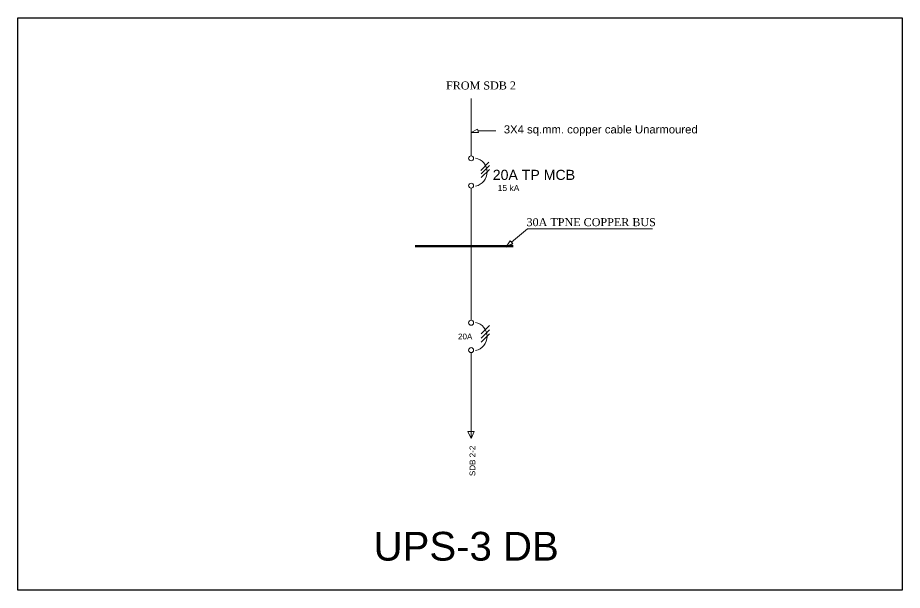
# Model space of a CAD drawing. Header units: millimetres. Extents: x 2390631 to 3337895, y 3598750 to 3969149.
# Drawn here: x 3291442 to 3337895, y 3751275 to 3781319 of the extents above; entities that cross this region are included whole.
import ezdxf

# ---------------------------------------------------------------- set-up
doc = ezdxf.new("R2010")
doc.units = ezdxf.units.MM
doc.header["$MEASUREMENT"] = 0
for name, color, linetype, lineweight in [('1 LIGHT N SWITCH', 3, 'Continuous', 25), ('7 POWER PT WIRING', 3, 'Continuous', 25), ('Singleline', 82, 'Continuous', 20)]:
    doc.layers.add(name, color=color, linetype=linetype, lineweight=lineweight)
doc.styles.add('ARIAL', font='arial.ttf')
doc.styles.add('MM', font='dutch.ttf')
doc.styles.add('ROOM', font='arial.ttf')

msp = doc.modelspace()

# ---------------------------------------------------------------- linework, layer by layer
at = {"layer": '1 LIGHT N SWITCH', "ltscale": 1000}
msp.add_lwpolyline([(3291442, 3781319), (3337895, 3781319), (3337895, 3751275), (3291442, 3751275)], close=True, dxfattribs=at)
at = {"layer": '7 POWER PT WIRING'}
msp.add_line((3317090, 3769304), (3317435, 3769464), dxfattribs=at)
at = {"layer": 'Singleline'}
for p, q in [((3315252, 3774070), (3315252, 3777075)), ((3315583, 3775474), (3315252, 3775287)), ((3315632, 3775287), (3315252, 3775287)), ((3315251, 3769337), (3315252, 3772039)), ((3315252, 3771123), (3315252, 3772377)), ((3315251, 3765443), (3315251, 3769336)), ((3317311, 3769613), (3317090, 3769304)), ((3315781, 3764734), (3316212, 3765165)), ((3315781, 3764505), (3316212, 3764936)), ((3315781, 3764301), (3316212, 3764732)), ((3315252, 3763749), (3315254, 3759232)), ((3315084, 3759600), (3315414, 3759600))]:
    msp.add_line(p, q, dxfattribs=at)
at = {"layer": 'Singleline', "ltscale": 2.5}
for p, q in [((3315583, 3775474), (3315632, 3775287)), ((3317311, 3769613), (3317435, 3769464))]:
    msp.add_line(p, q, dxfattribs=at)
at = {"layer": 'Singleline', "color": 4}
msp.add_line((3315607, 3775380), (3316551, 3775380), dxfattribs=at)
at = {"layer": 'Singleline', "color": 2}
for p, q in [((3315756, 3773310), (3316187, 3773741)), ((3315782, 3773133), (3316213, 3773564)), ((3315782, 3772929), (3316213, 3773360))]:
    msp.add_line(p, q, dxfattribs=at)
at = {"layer": 'Singleline', "color": 1, "lineweight": 80}
msp.add_line((3317468, 3769336), (3312308, 3769337), dxfattribs=at)
at = {"layer": 'Singleline'}
for points in [[(3324785, 3770233), (3318209, 3770233), (3317373, 3769538)], [(3315414, 3759600), (3315254, 3759232), (3315084, 3759600)]]:
    msp.add_lwpolyline(points, dxfattribs=at)
at = {"layer": 'Singleline', "color": 2}
for centre in [(3315252, 3773941), (3315252, 3772505)]:
    msp.add_circle(centre, 129, dxfattribs=at)
at = {"layer": 'Singleline'}
for centre in [(3315251, 3765314), (3315251, 3763878)]:
    msp.add_circle(centre, 129, dxfattribs=at)
at = {"layer": 'Singleline', "color": 2}
msp.add_arc((3315345, 3773219), 747, 281.248, 79.4875, dxfattribs=at)
at = {"layer": 'Singleline'}
msp.add_arc((3315344, 3764591), 747, 281.248, 79.4875, dxfattribs=at)

# ---------------------------------------------------------------- texts
at = {"layer": 'Singleline', "color": 1}
for s, height, style, p in [('FROM SDB 2', 420.4, 'MM', (3313935, 3777553)), ('20A TP MCB', 530.5, 'ROOM', (3316388, 3772807)), ('15 kA', 318.3, 'ROOM', (3316648, 3772223)), ('30A TPNE COPPER BUS', 420.38, 'MM', (3318162, 3770381))]:
    msp.add_text(s, height=height, dxfattribs=dict(at, style=style)).set_placement(p)
at = {"layer": 'Singleline'}
for s, height, style, p in [('3X4 sq.mm. copper cable Unarmoured', 424.37, 'ROOM', (3316969, 3775247)), ('20A', 302.4, 'ARIAL', (3314564, 3764441))]:
    msp.add_text(s, height=height, dxfattribs=dict(at, style=style)).set_placement(p)
at = {"layer": 'Singleline', "style": 'ARIAL'}
msp.add_text('SDB 2-2', height=302.4, rotation=90, dxfattribs=at).set_placement((3315472, 3757267))
at = {"layer": 'Singleline', "color": 1, "linetype": 'Continuous', "lineweight": 35, "insert": (3314994, 3753576), "char_height": 1509.3, "attachment_point": 5, "style": 'ARIAL'}
msp.add_mtext('UPS-3 DB', dxfattribs=at)

doc.saveas('drawing.dxf')
